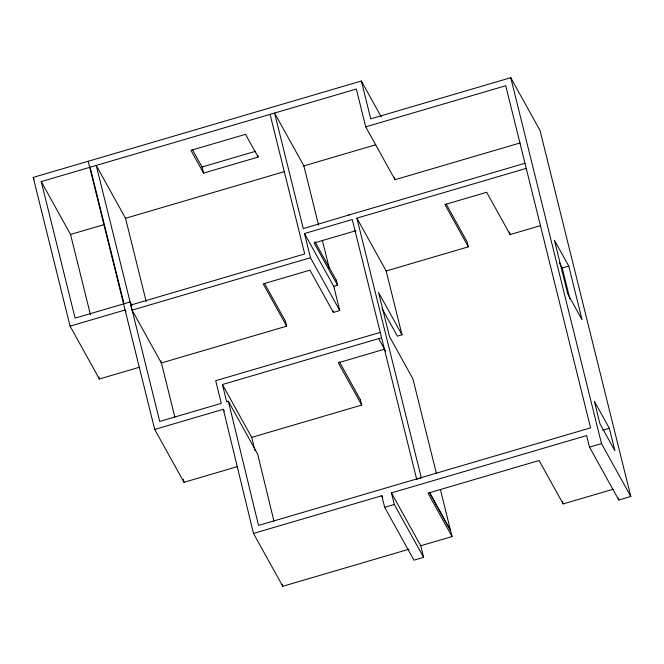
<?xml version="1.0" encoding="UTF-8"?>
<svg xmlns="http://www.w3.org/2000/svg" width="664" height="664" viewBox="0 0 664 664"><rect width="100%" height="100%" fill="white"/><g stroke="black" fill="none" stroke-linecap="round" stroke-linejoin="round"><path stroke-width="1" d="M318.596 225.187L303.888 165.892L274.597 113.054L303.265 228.632L349.164 214.92M139.647 367.167L99.376 378.995L70.085 326.14L33.2 177.421L361.357 81.016L381.219 116.847M132.086 305.556L130.102 301.971L75.107 318.131L41.243 181.596L356.327 89.026L365.715 126.857L395.005 179.703L520.136 142.943M192.328 149.508L202.03 167.013L255.648 151.259M88.196 161.261L154.704 429.45L223.32 409.29L253.482 533.441L381.8 495.742L384.672 507.313L413.962 560.167L423.615 557.328L394.316 504.482L391.453 492.912L586.627 435.567L589.499 447.138L618.798 499.992L630.8 496.464L540.056 130.559L510.757 77.705L370.736 118.839L361.357 81.016M258.147 157.069L245.539 134.311L190.925 150.355L203.541 173.105L258.147 157.069L257.715 155.326M365.715 126.857L505.736 85.722L590.586 427.865L258.537 525.423L228.374 401.272L226.681 401.762L222.415 384.539L381.559 337.785M41.243 181.596L70.542 234.45L104.339 224.515M125.214 218.381L284.242 171.661M303.124 166.116L375.683 144.802M348.832 215.02L524.975 163.269M270.09 114.374L304.701 253.947L130.8 305.042L132.061 310.138L161.352 362.976L286.641 326.165L263.201 283.885L309.947 270.157L333.378 312.437L339.76 310.561L310.478 257.723L304.477 233.537L352.252 219.502L416.677 479.217L421.316 477.856L356.883 218.141L526.237 168.382M355.954 230.69L314.13 242.974L337.569 285.263L333.768 286.375L304.477 233.537M70.085 326.14L125.081 309.988L126.069 311.781M132.061 310.138L310.478 257.723M356.883 218.141L386.174 270.978L468.336 246.842L467.066 241.729L446.125 203.948M468.336 246.842L444.897 204.562L486.671 192.286L510.11 234.566L540.72 225.577M559.246 262.645L562.217 267.999L568.749 266.073L582.054 319.724L567.72 293.87L554.415 240.219L568.749 266.073M380.223 332.398L215.7 380.704L221.311 403.347L159.733 421.433L96.239 165.436L125.537 218.29L146.204 301.614M386.174 270.978L402.01 334.797L397.371 336.158L381.916 308.27M384.531 349.198L338.3 362.785L361.739 405.065L251.706 437.385L222.415 384.539M154.704 429.45L184.003 482.296L237.704 466.526M602.796 430.206L609.328 428.28L614.914 450.781L599.941 423.773L594.355 401.272L609.328 428.28M384.672 507.313L394.316 504.482M589.499 447.138L601.501 443.61L630.8 496.464M253.482 533.441L282.781 586.295L409.107 549.178M391.453 492.912L420.744 545.758L452.059 536.562L440.381 489.484M452.059 536.562L427.998 493.153L539.102 460.509L563.172 503.918L612.996 489.285M360.378 399.695L339.428 361.872M361.731 405.148L360.369 399.653M402.01 334.797L378.571 292.517L389.519 336.64L412.95 378.92L436.389 473.399M378.671 338.623L385.527 350.999M314.91 241.679L336.349 280.357M429.492 492.481L450.549 530.47M429.259 492.19L450.607 530.694M264.43 283.287L285.371 321.069L286.641 326.165M381.8 495.742L382.796 497.535M228.374 401.272L257.665 454.118L273.966 521.198M223.32 409.29L224.316 411.082M33.2 177.421L34.196 179.214M562.217 267.999L569.853 298.792M618.317 498.058L618.798 499.992M510.757 77.705L601.501 443.61M509.479 232.01L510.11 234.566M562.516 501.312L563.172 503.918M394.516 177.72L395.005 179.703M420.744 545.758L423.615 557.328M336.299 280.15L337.569 285.263M322.331 240.268L329.311 268.405M333.768 286.375L339.76 310.561M332.954 310.735L333.378 312.437M202.03 167.013L203.541 173.105M251.706 437.385L255.034 450.79M160.895 360.851L174.831 417.067M183.256 479.292L184.003 482.296M90.13 167.237L123.994 303.763M70.542 234.45L90.462 314.761M98.878 376.986L99.376 378.995M282.291 584.295L282.781 586.295"/></g></svg>
